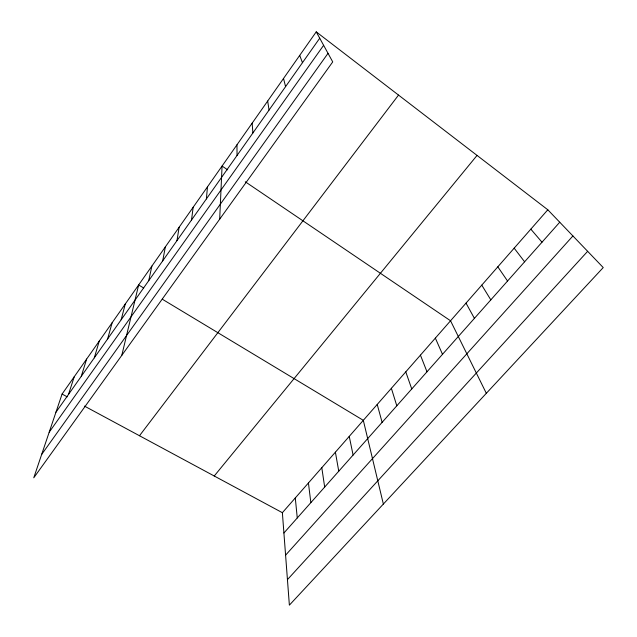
<?xml version="1.0" encoding="UTF-8"?>
<svg xmlns="http://www.w3.org/2000/svg" width="637" height="637" viewBox="0 0 637 637"><rect width="100%" height="100%" fill="white"/><g stroke="black" fill="none" stroke-linecap="round" stroke-linejoin="round"><path stroke-width="0.96" d="M219.685 219.176L222.066 166.058L227.664 169.84M206.388 198.919L207.471 186.856M191.522 219.996L193.162 207.256M176.967 240.635L179.132 227.25M162.698 260.867L165.373 246.853M148.716 280.694L151.877 266.091M121.794 355.358L138.643 284.954L143.723 288.012M121.165 319.75L125.266 304.016M107.605 338.988L112.144 322.72M94.3 357.843L99.268 341.066M81.265 376.332L86.64 359.061M68.478 394.462L74.25 376.722M62.084 394.056L33.769 477.806L332.729 61.908L316.231 31.85L62.084 394.056L67.259 396.843M55.937 412.25L319.726 38.212M49.184 432.22L323.62 45.307M41.668 454.444L328.023 53.325M139.487 435.748L398.531 95.08M214.239 475.998L477.049 155.404M547.804 209.78L603.231 267.564L289.373 605.15L282.374 512.697L547.804 209.78L316.231 31.85M283.911 533.002L559.74 222.217M285.591 555.161L572.91 235.953M287.438 579.63L587.648 251.312M84.458 406.103L282.374 512.697M162.284 299.199L363.313 420.324L383.363 504.058M245.285 181.776L450.542 320.777L486.326 393.308M530.828 229.153L541.999 242.203M514.17 248.167L524.609 261.799M497.816 266.823L507.554 281.021M481.771 285.137L490.824 299.868M466.013 303.116L474.414 318.357M435.35 338.112L442.5 354.315M420.436 355.135L426.989 371.793M299.709 55.403L302.464 62.697M405.777 371.865L411.757 388.952M391.373 388.299L396.803 405.801M377.223 404.455L382.112 422.355M283.529 78.462L285.575 86.64M349.235 436.393L353.097 455.057M335.396 452.182L338.757 471.205M267.683 101.044L269.045 110.074M321.796 467.701L324.679 487.066M308.427 482.957L310.848 502.649M295.289 497.951L297.264 517.961M252.164 123.156L252.881 132.998M236.964 144.822L237.052 155.436"/></g></svg>
